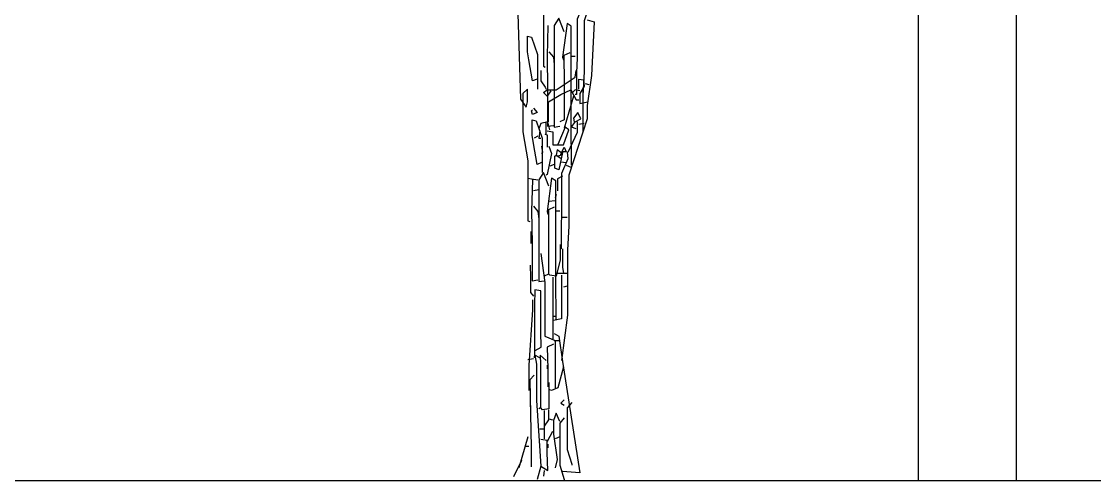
# Model space of a CAD drawing. Header units: centimetres. Extents: x 2004 to 13885, y -3131 to 5891.
# Drawn here: x 5918 to 6572, y -2981 to -2702 of the extents above; entities that cross this region are included whole.
import ezdxf

# ---------------------------------------------------------------- set-up
doc = ezdxf.new("R2010")
doc.units = ezdxf.units.CM

msp = doc.modelspace()

# ---------------------------------------------------------------- linework, layer by layer
for points in [[(6524.59, -2981.37), (6524.59, -2381.37), (6464.59, -2381.37), (6464.59, -2981.37)], [(5264.59, -2981.37), (7264.59, -2981.37)]]:
    msp.add_lwpolyline(points)
at = {"color": 84}
for points in [[(6230.26, -2602.66), (6231.78, -2654.7), (6235.24, -2659.69), (6236.07, -2656.36), (6236.07, -2648.61), (6233.31, -2651.38), (6233.31, -2674.63), (6236.35, -2692.35), (6236.35, -2728.89), (6237.46, -2729.45)], [(6279.59, -2637.24), (6275.11, -2640.31), (6272.34, -2658.58), (6272.34, -2666.88), (6261.26, -2701.21), (6261.26, -2732.22), (6260.44, -2746.61), (6260.44, -2768.76), (6260.44, -2768.76)], [(6260.16, -2686.81), (6260.71, -2691.24), (6256.84, -2700.1), (6256.84, -2723.91), (6256.56, -2732.77), (6256.56, -2746.06), (6255.73, -2746.06)], [(6220.85, -2696.78), (6222.37, -2748.83), (6225.83, -2753.81), (6226.66, -2750.49), (6226.66, -2742.74), (6223.89, -2745.5), (6223.89, -2768.76), (6226.94, -2786.48), (6226.94, -2823.02), (6228.04, -2823.57)], [(6249.08, -2707.85), (6245.76, -2699.55), (6242.99, -2703.98), (6242.99, -2728.89), (6242.99, -2759.9), (6242.99, -2765.99), (6246.32, -2765.44)], [(6239.12, -2703.98), (6238.56, -2722.8), (6238.84, -2742.74), (6238.84, -2765.44), (6242.44, -2764.88)], [(6267.35, -2701.76), (6265.69, -2734.43), (6262.93, -2752.7), (6262.93, -2761.01), (6251.85, -2795.33), (6251.85, -2826.34), (6251.02, -2840.73), (6251.02, -2880.6), (6247.42, -2908.28)], [(6253.51, -2789.24), (6253.24, -2763.77), (6253.24, -2704.53), (6250.75, -2702.87), (6247.98, -2723.36), (6248.53, -2725.02)], [(6262.93, -2700.66), (6267.35, -2701.76)], [(6232.47, -2736.64), (6229.71, -2737.75), (6227.49, -2725.02), (6226.66, -2720.03), (6226.66, -2710.62), (6229.15, -2711.18), (6232.75, -2721.7), (6232.75, -2742.74)], [(6239.67, -2720.03), (6242.44, -2723.36), (6242.99, -2727.79)], [(6252.41, -2720.59), (6248.81, -2722.25), (6248.95, -2738.86), (6248.95, -2761.56), (6246.32, -2762.67)], [(6253.51, -2722.8), (6255.73, -2722.8)], [(6234.69, -2731.37), (6234.69, -2737.75), (6237.46, -2741.63), (6238.01, -2742.74)], [(6240.78, -2743.84), (6238.56, -2747.16), (6236.35, -2744.95), (6238.56, -2743.29), (6244.1, -2743.29), (6255.73, -2735.54), (6256.21, -2731.37)], [(6257.94, -2742.74), (6257.94, -2736.65), (6260.71, -2737.2), (6261.26, -2741.07), (6258.5, -2745.5), (6258.5, -2751.59), (6263.48, -2750.49)], [(6239.39, -2762.67), (6239.39, -2750.49), (6246.87, -2746.06), (6252.96, -2743.29), (6256.28, -2749.38), (6257.94, -2749.38)], [(6258.5, -2743.84), (6255.73, -2743.29), (6254.07, -2744.95)], [(6260.43, -2743.29), (6260.43, -2751.04)], [(6261.82, -2739.41), (6264.03, -2739.97)], [(6254.62, -2747.16), (6249.08, -2766.54)], [(6230.26, -2754.36), (6232.47, -2757.13), (6229.71, -2758.24), (6229.15, -2756.02), (6229.71, -2755.47)], [(6256.28, -2767.1), (6253.51, -2765.99), (6255.73, -2762.67), (6259.05, -2761.01), (6257.39, -2757.13), (6254.62, -2760.45), (6255.17, -2762.67)], [(6235.24, -2787.58), (6232.47, -2788.69), (6230.26, -2775.96), (6229.43, -2770.97), (6229.43, -2761.56), (6231.92, -2762.11), (6235.52, -2772.63), (6235.52, -2793.67)], [(6240.23, -2767.65), (6239.12, -2762.67), (6234.69, -2763.77), (6233.58, -2767.1)], [(6237.73, -2763.22), (6237.73, -2770.42)], [(6256.84, -2762.67), (6256.84, -2769.31), (6251.3, -2781.49)], [(6261.26, -2763.77), (6257.94, -2764.33)], [(6233.03, -2771.53), (6230.81, -2772.63)], [(6234.13, -2768.2), (6233.58, -2772.63), (6234.69, -2772.63)], [(6238.84, -2778.17), (6238.84, -2770.97), (6237.46, -2770.42)], [(6238.56, -2768.2), (6242.16, -2768.76), (6242.16, -2776.79), (6248.53, -2776.79), (6251.85, -2767.65), (6249.64, -2765.99), (6245.21, -2776.51)], [(6235.24, -2777.62), (6235.8, -2781.49), (6235.24, -2782.05)], [(6239.67, -2777.62), (6241.33, -2782.05), (6238.56, -2794.78), (6238.01, -2795.33)], [(6246.87, -2782.6), (6249.08, -2778.17), (6250.19, -2780.94), (6247.42, -2780.94)], [(6247.98, -2781.49), (6245.76, -2792.01), (6243.27, -2790.9), (6243.27, -2783.71), (6244.1, -2783.15)], [(6246.87, -2781.49), (6244.65, -2779.83), (6244.1, -2783.15), (6246.87, -2784.81)], [(6247.42, -2783.15), (6245.21, -2783.71)], [(6250.74, -2780.94), (6251.3, -2785.37), (6247.42, -2794.23), (6247.42, -2818.03), (6247.15, -2826.89), (6247.15, -2840.18), (6246.32, -2840.18)], [(6242.99, -2788.69), (6240.23, -2789.8)], [(6246.87, -2787.03), (6250.19, -2787.58)], [(6250.19, -2789.24), (6252.96, -2790.35)], [(6226.94, -2796.99), (6229.15, -2797.55), (6233.03, -2798.1)], [(6229.71, -2798.1), (6229.15, -2816.93), (6229.43, -2836.86), (6229.43, -2859.56), (6233.03, -2859.01)], [(6239.67, -2801.98), (6236.35, -2793.67), (6233.58, -2798.1), (6233.58, -2823.02), (6233.58, -2854.02), (6233.58, -2860.11), (6236.9, -2859.56)], [(6244.1, -2883.37), (6243.82, -2857.9), (6243.82, -2798.66), (6241.33, -2796.99), (6238.56, -2817.48), (6239.12, -2819.14)], [(6247.98, -2795.89), (6244.93, -2797.55), (6244.93, -2804.75)], [(6233.58, -2804.19), (6230.26, -2804.75)], [(6243.55, -2810.84), (6239.67, -2811.39)], [(6244.1, -2806.96), (6243.55, -2809.18)], [(6230.26, -2814.16), (6233.03, -2817.48), (6233.58, -2821.91)], [(6242.99, -2814.71), (6239.39, -2816.37), (6239.53, -2832.98), (6239.53, -2855.68), (6236.9, -2856.79)], [(6244.1, -2816.93), (6246.32, -2816.93)], [(6247.98, -2820.8), (6250.74, -2820.8)], [(6228.6, -2829.66), (6228.6, -2836.86)], [(6234.69, -2842.95), (6237.18, -2860.67), (6237.18, -2893.33), (6243.55, -2896.1), (6243.55, -2925.45)], [(6246.59, -2837.41), (6246.59, -2846.82), (6244.1, -2856.79), (6240.23, -2856.24), (6239.67, -2855.68)], [(6247.98, -2840.18), (6247.98, -2851.25), (6248.53, -2855.13)], [(6228.32, -2850.15), (6228.46, -2857.34), (6228.46, -2866.76), (6230.26, -2868.97)], [(6247.42, -2856.24), (6247.42, -2866.76), (6247.42, -2882.81), (6242.44, -2883.92)], [(6250.74, -2855.13), (6245.21, -2855.13)], [(6242.16, -2857.34), (6242.02, -2886.14), (6242.02, -2894.99)], [(6250.74, -2862.88), (6248.53, -2863.43)], [(6231.37, -2902.19), (6234.97, -2899.98), (6234.83, -2890.56), (6234.83, -2865.65), (6231.09, -2865.1), (6230.95, -2874.51), (6230.95, -2904.41), (6230.81, -2906.62)], [(6229.71, -2871.19), (6229.71, -2877.28), (6227.49, -2911.05), (6227.49, -2926.55)], [(6241.89, -2881.15), (6244.1, -2881.15)], [(6242.99, -2891.67), (6245.76, -2893.33), (6247.98, -2908.84), (6258.55, -2976.58), (6247.98, -2975.83)], [(6242.99, -2896.1), (6245.76, -2896.1)], [(6242.44, -2898.32), (6238.56, -2899.98), (6239.12, -2913.26), (6239.12, -2924.34)], [(6230.26, -2907.17), (6226.94, -2907.73)], [(6234.13, -2906.62), (6231.09, -2904.96), (6232.06, -2910.5), (6232.06, -2932.64), (6234.69, -2972.51), (6232.47, -2980.81)], [(6238.01, -2908.28), (6234.41, -2904.96), (6234.55, -2910.5), (6234.55, -2937.07), (6233.58, -2937.63)], [(6238.56, -2911.05), (6238.56, -2913.26)], [(6248.53, -2912.16), (6245.21, -2924.89), (6241.33, -2926.55), (6240.23, -2926)], [(6230.81, -2917.14), (6228.04, -2919.91), (6228.88, -2961.43), (6228.88, -2973.06)], [(6239.67, -2921.57), (6239.67, -2937.63), (6235.8, -2938.18), (6234.69, -2937.07)], [(6228.32, -2929.32), (6228.32, -2935.97), (6228.04, -2936.52)], [(6249.08, -2932.09), (6246.87, -2934.3), (6249.08, -2935.41)], [(6253.59, -2933.75), (6250.82, -2937.07), (6250.82, -2962.54), (6253.59, -2971.4), (6253.59, -2971.95)], [(6239.39, -2938.18), (6239.39, -2944.27), (6236.9, -2948.15)], [(6236.9, -2938.73), (6236.9, -2955.9)], [(6246.32, -2945.38), (6244.1, -2940.39), (6242.44, -2944.82), (6242.44, -2953.13), (6244.65, -2968.63), (6243.55, -2973.61)], [(6239.67, -2943.72), (6241.89, -2944.27)], [(6249.08, -2943.16), (6246.32, -2946.48), (6246.32, -2971.95), (6249.08, -2980.81), (6249.08, -2981.37)], [(6226.94, -2954.79), (6221.4, -2973.61)], [(6234.13, -2949.81), (6236.35, -2949.81)], [(6241.89, -2951.47), (6238.56, -2957.56)], [(6246.32, -2954.79), (6243.55, -2955.9)], [(6225.28, -2960.33), (6227.49, -2960.33)], [(6234.69, -2972.51), (6239.12, -2975.28), (6238.56, -2964.2), (6238.56, -2957), (6234.69, -2956.45)], [(6239.12, -2959.22), (6239.12, -2961.43)], [(6223.06, -2969.19), (6218.08, -2979.15)], [(6236.9, -2975.28), (6236.35, -2978.6)]]:
    msp.add_lwpolyline(points, dxfattribs=at)

doc.saveas('drawing.dxf')
